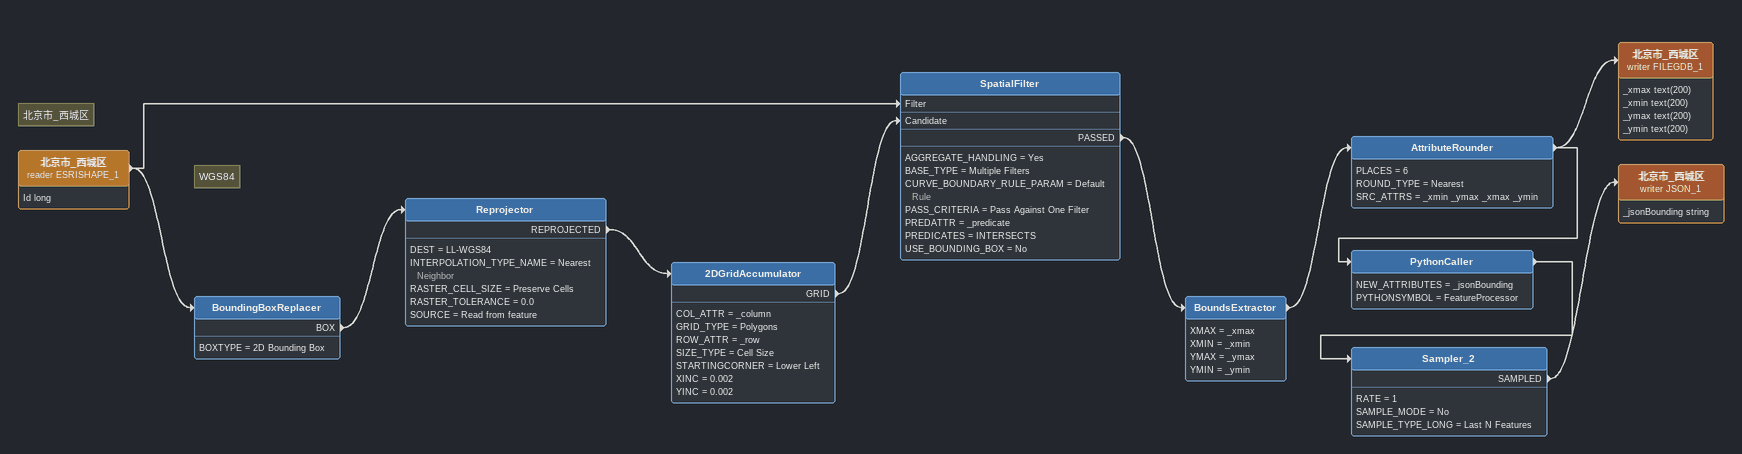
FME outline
Note: 北京市_西城区
北京市_西城区 (reader ESRISHAPE_1)
    attributes: Id long
    -> BoundingBoxReplacer
    -> SpatialFilter [Filter]
BoundingBoxReplacer
    BOXTYPE = 2D Bounding Box
    BOX -> Reprojector
Note: WGS84
Reprojector
    DEST = LL-WGS84
    INTERPOLATION_TYPE_NAME = Nearest Neighbor
    RASTER_CELL_SIZE = Preserve Cells
    RASTER_TOLERANCE = 0.0
    SOURCE = Read from feature
    REPROJECTED -> 2DGridAccumulator
2DGridAccumulator
    COL_ATTR = _column
    GRID_TYPE = Polygons
    ROW_ATTR = _row
    SIZE_TYPE = Cell Size
    STARTINGCORNER = Lower Left
    XINC = 0.002
    YINC = 0.002
    GRID -> SpatialFilter [Candidate]
SpatialFilter
    AGGREGATE_HANDLING = Yes
    BASE_TYPE = Multiple Filters
    CURVE_BOUNDARY_RULE_PARAM = Default Rule
    PASS_CRITERIA = Pass Against One Filter
    PREDATTR = _predicate
    PREDICATES = INTERSECTS
    USE_BOUNDING_BOX = No
    PASSED -> BoundsExtractor
BoundsExtractor
    XMAX = _xmax
    XMIN = _xmin
    YMAX = _ymax
    YMIN = _ymin
    -> AttributeRounder
AttributeRounder
    PLACES = 6
    ROUND_TYPE = Nearest
    SRC_ATTRS = _xmin _ymax _xmax _ymin
    -> PythonCaller
    -> 北京市_西城区 (writer FILEGDB_1)
北京市_西城区 (writer FILEGDB_1)
    attributes: _xmax text(200), _xmin text(200), _ymax text(200), _ymin text(200)
PythonCaller
    NEW_ATTRIBUTES = _jsonBounding
    PYTHONSYMBOL = FeatureProcessor
    -> Sampler_2
Sampler_2
    RATE = 1
    SAMPLE_MODE = No
    SAMPLE_TYPE_LONG = Last N Features
    SAMPLED -> 北京市_西城区 (writer JSON_1)
北京市_西城区 (writer JSON_1)
    attributes: _jsonBounding string
